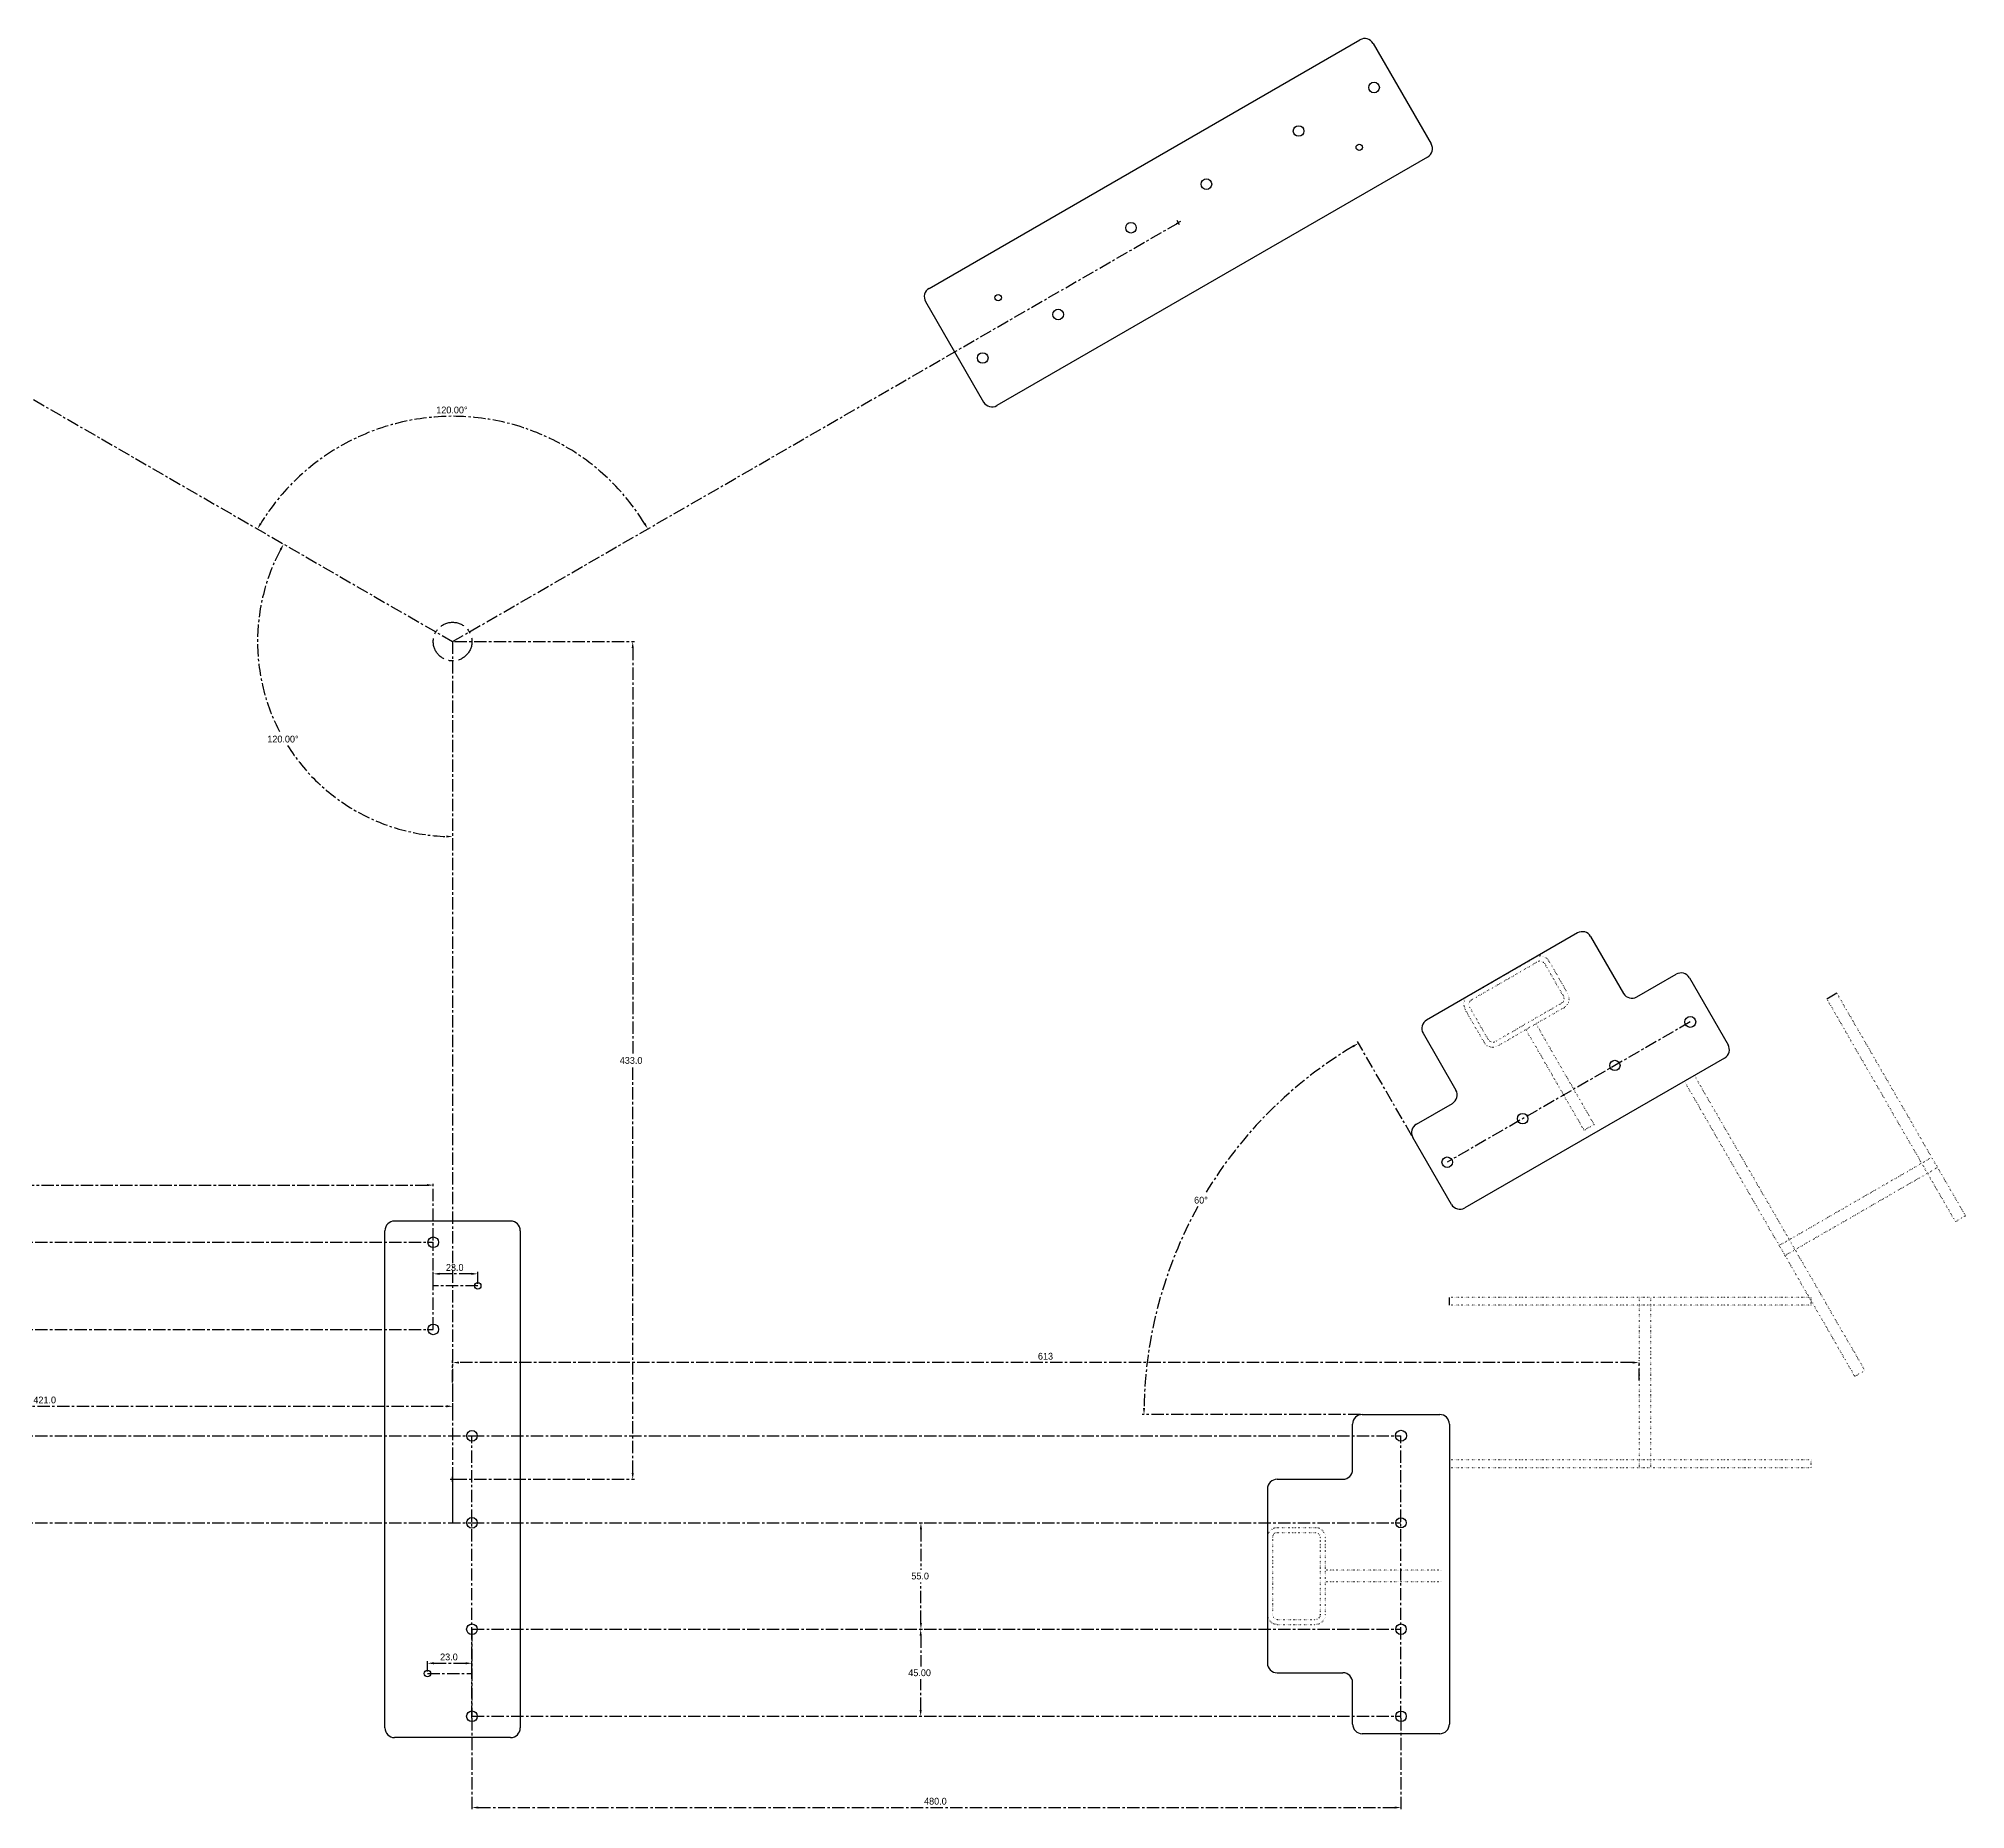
# Model space of a CAD drawing. Extents: x -743 to 782, y -604 to 826.
# Drawn here: x -214 to 782, y -604 to 312 of the extents above; entities that cross this region are included whole.
import ezdxf

# ---------------------------------------------------------------- set-up
doc = ezdxf.new("R2010")
doc.units = 0
doc.header["$PDSIZE"] = -1
for name, pattern in [('CENTER', [10.16, 6.35, -1.27, 1.27, -1.27]), ('CENTERX2', [20.32, 12.7, -2.54, 2.54, -2.54]), ('DOT2', [0.635, 0, -0.635])]:
    doc.linetypes.add(name, pattern=pattern)
doc.layers.get('0').update_dxf_attribs({"linetype": 'CONTINUOUS'})
doc.layers.get('DEFPOINTS').update_dxf_attribs({"linetype": 'CONTINUOUS'})
doc.layers.add('DIMENSIONS', color=2, linetype='CENTER')
doc.layers.add('POSITIONS', color=4, linetype='DOT2')
doc.dimstyles.new('ISO-25', dxfattribs={"dimtxt": 2.5, "dimasz": 2.5, "dimexe": 1.25, "dimexo": 0.625, "dimtad": 1, "dimcen": 2.5, "dimazin": 3, "dimtfac": 1, "dimtmove": 0, "dimatfit": 3})

# ---------------------------------------------------------------- blocks, each defined once
blk = doc.blocks.new('*D94')
at = {"layer": 'DEFPOINTS', "color": 0}
for p in [(0, 0), (0, -433), (93.06, -433)]:
    blk.add_point(p, dxfattribs=at)
at = {"layer": 'DIMENSIONS', "color": 0}
for p, q in [((1, 0), (94.06, 0)), ((93.06, -3.3), (93.06, -213.23)), ((93.06, -429.7), (93.06, -219.77)), ((1, -433), (94.06, -433))]:
    blk.add_line(p, q, dxfattribs=at)
for points in [[(93.61, -3.3), (92.51, -3.3), (93.06, 0)], [(92.51, -429.7), (93.61, -429.7), (93.06, -433)]]:
    blk.add_solid(points, dxfattribs=at)
at = {"layer": 'DIMENSIONS', "color": 0, "linetype": 'CONTINUOUS'}
blk.add_text('433.0', height=3.5, dxfattribs=at).set_placement((86.35, -218.25))
blk = doc.blocks.new('*D95')
at = {"layer": 'DEFPOINTS', "color": 0}
for p in [(10, -555.5), (490, -555.5), (490, -602.66)]:
    blk.add_point(p, dxfattribs=at)
at = {"layer": 'DIMENSIONS', "color": 0}
for p, q in [((10, -556.5), (10, -603.66)), ((490, -556.5), (490, -603.66)), ((13.3, -602.66), (486.7, -602.66))]:
    blk.add_line(p, q, dxfattribs=at)
for points in [[(13.3, -602.11), (13.3, -603.21), (10, -602.66)], [(486.7, -603.21), (486.7, -602.11), (490, -602.66)]]:
    blk.add_solid(points, dxfattribs=at)
at = {"layer": 'DIMENSIONS', "color": 0, "linetype": 'CONTINUOUS'}
blk.add_text('480.0', height=3.5, dxfattribs=at).set_placement((243.58, -601.13))
blk = doc.blocks.new('*D97')
at = {"layer": 'DEFPOINTS', "color": 0}
for p in [(241.84, -455.5), (241.96, -455.5), (241.84, -510.5)]:
    blk.add_point(p, dxfattribs=at)
at = {"layer": 'DIMENSIONS', "color": 0}
for p, q in [((242.84, -455.5), (242.96, -455.5)), ((241.96, -458.8), (241.96, -479.73)), ((241.96, -507.2), (241.96, -486.27)), ((242.84, -510.5), (242.96, -510.5))]:
    blk.add_line(p, q, dxfattribs=at)
for points in [[(242.51, -458.8), (241.41, -458.8), (241.96, -455.5)], [(241.41, -507.2), (242.51, -507.2), (241.96, -510.5)]]:
    blk.add_solid(points, dxfattribs=at)
at = {"layer": 'DIMENSIONS', "color": 0, "linetype": 'CONTINUOUS'}
blk.add_text('55.0', height=3.5, dxfattribs=at).set_placement((237, -484.75))
blk = doc.blocks.new('*D101')
at = {"layer": 'DEFPOINTS', "color": 0}
for p in [(-10, -280.94), (-490, -310.5), (-10, -310.5)]:
    blk.add_point(p, dxfattribs=at)
at = {"layer": 'DIMENSIONS', "color": 0}
for p, q in [((-490, -309.5), (-490, -279.94)), ((-486.7, -280.94), (-13.3, -280.94)), ((-10, -309.5), (-10, -279.94))]:
    blk.add_line(p, q, dxfattribs=at)
for points in [[(-486.7, -280.39), (-486.7, -281.49), (-490, -280.94)], [(-13.3, -281.49), (-13.3, -280.39), (-10, -280.94)]]:
    blk.add_solid(points, dxfattribs=at)
at = {"layer": 'DIMENSIONS', "color": 0, "linetype": 'CONTINUOUS'}
blk.add_text('480.0', height=3.5, dxfattribs=at).set_placement((-256.42, -279.42))
blk = doc.blocks.new('*D102')
at = {"layer": 'DEFPOINTS', "color": 0}
for p in [(-13, -533.41), (10, -528.08), (10, -533.41)]:
    blk.add_point(p, dxfattribs=at)
at = {"layer": 'DIMENSIONS', "color": 0}
for p, q in [((-13, -532.41), (-13, -527.08)), ((10, -532.41), (10, -527.08)), ((-9.7, -528.08), (6.7, -528.08))]:
    blk.add_line(p, q, dxfattribs=at)
for points in [[(-9.7, -527.53), (-9.7, -528.63), (-13, -528.08)], [(6.7, -528.63), (6.7, -527.53), (10, -528.08)]]:
    blk.add_solid(points, dxfattribs=at)
at = {"layer": 'DIMENSIONS', "color": 0, "linetype": 'CONTINUOUS'}
blk.add_text('23.0', height=3.5, dxfattribs=at).set_placement((-6.46, -526.56))
blk = doc.blocks.new('*D103')
at = {"layer": 'DEFPOINTS', "color": 0}
for p in [(-10, -326.79), (-10, -333), (13, -333)]:
    blk.add_point(p, dxfattribs=at)
at = {"layer": 'DIMENSIONS', "color": 0}
for p, q in [((-10, -332), (-10, -325.79)), ((9.7, -326.79), (-6.7, -326.79)), ((13, -332), (13, -325.79))]:
    blk.add_line(p, q, dxfattribs=at)
for points in [[(-6.7, -326.24), (-6.7, -327.34), (-10, -326.79)], [(9.7, -327.34), (9.7, -326.24), (13, -326.79)]]:
    blk.add_solid(points, dxfattribs=at)
at = {"layer": 'DIMENSIONS', "color": 0, "linetype": 'CONTINUOUS'}
blk.add_text('23.0', height=3.5, dxfattribs=at).set_placement((-3.46, -325.26))
blk = doc.blocks.new('*D104')
at = {"layer": 'DEFPOINTS', "color": 0}
for p in [(-421, -383), (0, -383), (0, -395.26)]:
    blk.add_point(p, dxfattribs=at)
at = {"layer": 'DIMENSIONS', "color": 0}
for p, q in [((-421, -384), (-421, -396.26)), ((0, -384), (0, -396.26)), ((-417.7, -395.26), (-3.3, -395.26))]:
    blk.add_line(p, q, dxfattribs=at)
for points in [[(-417.7, -394.71), (-417.7, -395.81), (-421, -395.26)], [(-3.3, -395.81), (-3.3, -394.71), (0, -395.26)]]:
    blk.add_solid(points, dxfattribs=at)
at = {"layer": 'DIMENSIONS', "color": 0, "linetype": 'CONTINUOUS'}
blk.add_text('421.0', height=3.5, dxfattribs=at).set_placement((-216.62, -393.74))
blk = doc.blocks.new('*D105')
at = {"layer": 'DEFPOINTS', "color": 0}
for p in [(0, -372.66), (0, -384), (613, -383)]:
    blk.add_point(p, dxfattribs=at)
at = {"layer": 'DIMENSIONS', "color": 0}
for p, q in [((0, -383), (0, -371.66)), ((609.7, -372.66), (3.3, -372.66)), ((613, -382), (613, -371.66))]:
    blk.add_line(p, q, dxfattribs=at)
for points in [[(3.3, -372.11), (3.3, -373.21), (0, -372.66)], [(609.7, -373.21), (609.7, -372.11), (613, -372.66)]]:
    blk.add_solid(points, dxfattribs=at)
at = {"layer": 'DIMENSIONS', "color": 0, "linetype": 'CONTINUOUS'}
blk.add_text('613', height=3.5, dxfattribs=at).set_placement((302.42, -371.13))
blk = doc.blocks.new('*D119')
at = {"layer": 'DEFPOINTS', "color": 0}
for p in [(409.07, -257.08), (496.11, -256.28), (516.11, -290.92), (470, -399.5), (510, -399.5)]:
    blk.add_point(p, dxfattribs=at)
at = {"layer": 'DIMENSIONS', "color": 0}
for p, q in [((495.61, -255.41), (467.51, -206.75)), ((469, -399.5), (356.23, -399.5))]:
    blk.add_line(p, q, dxfattribs=at)
for start, end in [(120.85388, 149.01748), (150.97289, 179.14612)]:
    blk.add_arc((578.8, -399.5), 221.57, start, end, dxfattribs=at)
for points in [[(465.44, -209.76), (464.89, -208.81), (468.01, -207.61)], [(356.7, -396.19), (357.8, -396.2), (357.23, -399.5)]]:
    blk.add_solid(points, dxfattribs=at)
at = {"layer": 'DIMENSIONS', "color": 0, "linetype": 'CONTINUOUS'}
blk.add_text('60°', height=3.5, dxfattribs=at).set_placement((383.12, -290.46))
blk = doc.blocks.new('*D126')
at = {"layer": 'DEFPOINTS', "color": 0}
for p in [(-374.99, 216.5), (0, 0), (0, 0), (-99.26, -17.5), (0, -433)]:
    blk.add_point(p, dxfattribs=at)
at = {"layer": 'DIMENSIONS', "color": 0}
for start, end in [(151.87712, 207.87327), (212.17335, 268.12288)]:
    blk.add_arc((0, 0), 100.79, start, end, dxfattribs=at)
for points in [[(-88.41, 47.24), (-89.37, 47.78), (-87.29, 50.4)], [(-3.31, -101.29), (-3.29, -100.19), (0, -100.79)]]:
    blk.add_solid(points, dxfattribs=at)
at = {"layer": 'DIMENSIONS', "color": 0, "linetype": 'CONTINUOUS'}
blk.add_text('120.00°', height=3.5, dxfattribs=at).set_placement((-95.75, -52.15))
blk = doc.blocks.new('*D127')
at = {"layer": 'DEFPOINTS', "color": 0}
for p in [(-374.99, 216.5), (374.99, 216.5), (39.83, 109.42), (0, 0), (0, 0)]:
    blk.add_point(p, dxfattribs=at)
at = {"layer": 'DIMENSIONS', "color": 0}
blk.add_arc((0, 0), 116.44, 31.62479, 148.37521, dxfattribs=at)
for points in [[(-99.62, 61.34), (-98.68, 60.78), (-100.84, 58.22)], [(98.68, 60.78), (99.62, 61.34), (100.84, 58.22)]]:
    blk.add_solid(points, dxfattribs=at)
at = {"layer": 'DIMENSIONS', "color": 0, "linetype": 'CONTINUOUS'}
blk.add_text('120.00°', height=3.5, dxfattribs=at).set_placement((-8.46, 117.97))
blk = doc.blocks.new('*D130')
at = {"layer": 'DEFPOINTS', "color": 0}
for p in [(241.96, -510.5), (241.84, -555.5), (241.96, -555.5)]:
    blk.add_point(p, dxfattribs=at)
at = {"layer": 'DIMENSIONS', "color": 0}
for p, q in [((240.96, -510.5), (240.84, -510.5)), ((241.84, -513.8), (241.84, -529.73)), ((241.84, -552.2), (241.84, -536.27)), ((240.96, -555.5), (240.84, -555.5))]:
    blk.add_line(p, q, dxfattribs=at)
for points in [[(242.39, -513.8), (241.29, -513.8), (241.84, -510.5)], [(241.29, -552.2), (242.39, -552.2), (241.84, -555.5)]]:
    blk.add_solid(points, dxfattribs=at)
at = {"layer": 'DIMENSIONS', "color": 0, "linetype": 'CONTINUOUS'}
blk.add_text('45.00', height=3.5, dxfattribs=at).set_placement((235.43, -534.75))
blk = doc.blocks.new('HARDPOINT_CENTER')
at = {"color": 7, "linetype": 'CONTINUOUS'}
for p, q in [((-34.98, -561.5), (-34.98, -304.5)), ((29.98, -299.5), (-29.98, -299.5)), ((34.98, -304.5), (34.98, -561.5)), ((29.98, -566.5), (-29.98, -566.5))]:
    blk.add_line(p, q, dxfattribs=at)
for centre, radius in [((-10, -310.5), 2.75), ((13, -333), 1.65), ((-10, -355.5), 2.75), ((10, -410.5), 2.75), ((10, -455.5), 2.75), ((10, -510.5), 2.75), ((-13, -533.41), 1.65), ((10, -555.5), 2.75)]:
    blk.add_circle(centre, radius, dxfattribs=at)
for centre, start, end in [((-29.98, -304.5), 90, 180), ((29.98, -304.5), 0, 90), ((-29.98, -561.5), 180, 270), ((29.98, -561.5), 270, 0)]:
    blk.add_arc(centre, 5, start, end, dxfattribs=at)
blk = doc.blocks.new('HARDPOINT_END')
at = {"color": 7, "linetype": 'CONTINUOUS'}
for p, q in [((-515, -461.5), (-515, -306.5)), ((-510, -301.5), (-470, -301.5)), ((-465, -306.5), (-465, -328)), ((-426, -333), (-460, -333)), ((-421, -428), (-421, -338)), ((-465, -438), (-465, -461.5)), ((-426, -433), (-460, -433)), ((-470, -466.5), (-510, -466.5))]:
    blk.add_line(p, q, dxfattribs=at)
for centre, radius in [((-490, -310.5), 2.74), ((-490, -355.5), 2.74), ((-490, -410.5), 2.66), ((-490, -455.5), 2.83)]:
    blk.add_circle(centre, radius, dxfattribs=at)
for centre, start, end in [((-510, -306.5), 90, 180), ((-470, -306.5), 0, 90), ((-460, -328), 180, 270), ((-426, -338), 0, 90), ((-426, -428), 270, 0), ((-460, -438), 90, 180), ((-510, -461.5), 180, 270), ((-470, -461.5), 270, 0)]:
    blk.add_arc(centre, 5, start, end, dxfattribs=at)

msp = doc.modelspace()

# ---------------------------------------------------------------- linework, layer by layer
at = {"color": 7, "linetype": 'CONTINUOUS'}
for p, q in [((246.214, 182.546), (468.782, 311.046)), ((475.612, 309.216), (505.595, 257.284)), ((503.764, 250.454), (281.196, 121.954)), ((244.383, 175.716), (274.366, 123.784)), ((581.159, -150.597), (503.217, -195.597)), ((587.989, -152.427), (604.989, -181.872)), ((611.819, -183.702), (632.173, -171.95)), ((639.004, -173.78), (659.004, -208.421)), ((715.194, -181.753), (709.998, -184.753)), ((501.386, -202.427), (518.386, -231.872)), ((657.173, -215.252), (522.939, -292.752)), ((497.939, -249.45), (516.556, -238.702)), ((516.109, -290.921), (496.109, -256.28))]:
    msp.add_line(p, q, dxfattribs=at)
for p, q in [((515, -343), (515, -339)), ((0, -433), (0, -455.5))]:
    msp.add_line(p, q)
for centre, radius in [((476.077, 286.41), 2.75), ((437.106, 263.91), 2.75), ((468.443, 255.445), 1.65), ((389.475, 236.41), 2.75), ((350.503, 213.91), 2.75), ((281.886, 177.758), 1.65), ((312.872, 169.09), 2.75), ((273.901, 146.59), 2.75), ((639.475, -196.602), 2.825), ((600.503, -219.102), 2.664), ((552.872, -246.602), 2.738), ((513.901, -269.102), 2.737)]:
    msp.add_circle(centre, radius, dxfattribs=at)
for centre, start, end in [((471.282, 306.716), 30, 120), ((501.264, 254.784), 300, 30), ((248.714, 178.216), 120, 210), ((278.696, 126.284), 210, 300), ((583.659, -154.927), 30, 120), ((634.673, -176.28), 30, 120), ((609.319, -179.372), 210, 300), ((505.717, -199.927), 120, 210), ((654.673, -210.921), 300, 30), ((514.056, -234.372), 300, 30), ((500.439, -253.78), 120, 210), ((520.439, -288.421), 210, 300)]:
    msp.add_arc(centre, 5, start, end, dxfattribs=at)
at = {"layer": 'DIMENSIONS'}
for p, q in [((-374.989, 216.5), (0, 0)), ((0, 0), (374.989, 216.5)), ((376.072, 217.125), (373.906, 215.875)), ((375.614, 215.417), (374.364, 217.583)), ((0, 0), (0, -433)), ((639.475, -196.602), (513.901, -269.102)), ((-490, -310.5), (-10, -310.5)), ((-10, -355.5), (-10, -310.5)), ((13, -333), (-10, -333)), ((-490, -355.5), (-10, -355.5)), ((-490, -410.5), (10, -410.5)), ((10, -556.5), (10, -410.5)), ((10, -410.5), (490, -410.5)), ((490, -556.5), (490, -410.5)), ((-1.25, -433), (1.25, -433)), ((0, -434.25), (0, -431.75)), ((-490, -455.5), (10, -455.5)), ((10, -455.5), (490, -455.5)), ((10, -510.5), (490, -510.5)), ((10, -510.5), (10, -555.5)), ((-13, -533.406), (10, -533.406)), ((10, -555.5), (490, -555.5))]:
    msp.add_line(p, q, dxfattribs=at)
at = {"layer": 'DIMENSIONS', "linetype": 'CENTERX2'}
msp.add_circle((0, 0), 10, dxfattribs=at)
at = {"layer": 'POSITIONS'}
for p, q in [((525.04, -182.997), (559.335, -163.197)), ((526.34, -185.248), (560.635, -165.448)), ((564.187, -166.4), (573.987, -183.374)), ((566.438, -165.1), (576.238, -182.074)), ((535.189, -205.774), (525.389, -188.8)), ((573.035, -186.926), (538.74, -206.726)), ((709.998, -184.753), (776.457, -299.863)), ((715.194, -181.753), (781.653, -296.863)), ((532.937, -207.074), (523.137, -190.1)), ((574.335, -189.177), (540.04, -208.977)), ((589.786, -249.539), (559.786, -197.577)), ((584.59, -252.539), (554.59, -200.577)), ((636.386, -227.253), (724.486, -379.847)), ((641.582, -224.253), (729.683, -376.847)), ((584.59, -252.539), (589.786, -249.539)), ((685.386, -312.124), (764.194, -266.624)), ((688.386, -317.32), (767.194, -271.82)), ((781.653, -296.863), (776.457, -299.863)), ((702, -339), (515, -339)), ((702, -343), (515, -343)), ((613, -339), (613, -427)), ((619, -339), (619, -427)), ((702, -343), (702, -339)), ((729.683, -376.847), (724.486, -379.847)), ((702, -423), (515, -423)), ((702, -427), (515, -427)), ((702, -427), (702, -423)), ((421, -463.2), (421, -502.8)), ((423.6, -463.2), (423.6, -502.8)), ((445.8, -458), (426.2, -458)), ((445.8, -460.6), (426.2, -460.6)), ((448.4, -502.8), (448.4, -463.2)), ((451, -502.8), (451, -463.2)), ((511, -480), (451, -480)), ((511, -486), (451, -486)), ((426.2, -505.4), (445.8, -505.4)), ((426.2, -508), (445.8, -508))]:
    msp.add_line(p, q, dxfattribs=at)
for centre, radius, start, end in [((561.935, -167.7), 5.2, 30, 120), ((561.935, -167.7), 2.6, 30, 120), ((527.64, -187.5), 5.2, 120, 210), ((527.64, -187.5), 2.6, 120, 210), ((571.735, -184.674), 2.6, 300, 30), ((571.735, -184.674), 5.2, 300, 30), ((537.44, -204.474), 5.2, 210, 300), ((537.44, -204.474), 2.6, 210, 300), ((426.2, -463.2), 5.2, 90, 180), ((426.2, -463.2), 2.6, 90, 180), ((445.8, -463.2), 5.2, 0, 90), ((445.8, -463.2), 2.6, 0, 90), ((426.2, -502.8), 5.2, 180, 270), ((426.2, -502.8), 2.6, 180, 270), ((445.8, -502.8), 5.2, 270, 0), ((445.8, -502.8), 2.6, 270, 0)]:
    msp.add_arc(centre, radius, start, end, dxfattribs=at)

# ---------------------------------------------------------------- block references
msp.add_blockref('HARDPOINT_CENTER', (0, 0))
at = {"rotation": 180}
msp.add_blockref('HARDPOINT_END', (0, -866), dxfattribs=at)

# ---------------------------------------------------------------- dimensions: what is measured, and where the dimension line sits
at = {"layer": 'DIMENSIONS'}
for base, line1, line2, override, picture, middle in [((-99.261, -17.502), ((-374.989, 216.5), (0, 0)), ((0, 0), (0, -433)), {"dimtxt": 3.5, "dimasz": 3.302, "dimexe": 1, "dimexo": 1, "dimgap": 1.524, "dimtih": 1, "dimtoh": 1, "dimdec": 0, "dimrnd": 1, "dimzin": 0, "dimadec": 2, "dimtdec": 2, "dimtmove": 2}, '*D126', (-87.289, -50.396)), ((39.826, 109.421), ((-374.989, 216.5), (0, 0)), ((0, 0), (374.989, 216.5)), {"dimtxt": 3.5, "dimasz": 3.302, "dimexe": 1, "dimexo": 1, "dimgap": 1.524, "dimtih": 1, "dimtoh": 1, "dimdec": 0, "dimrnd": 1, "dimzin": 0, "dimadec": 2, "dimtdec": 2, "dimtmove": 2}, '*D127', (0, 119.718)), ((409.066, -257.077), ((470, -399.497), (510, -399.497)), ((516.109, -290.921), (496.109, -256.28)), {"dimtxt": 3.5, "dimasz": 3.302, "dimexe": 1, "dimexo": 1, "dimgap": 1.524, "dimtih": 1, "dimtoh": 1, "dimdec": 0, "dimrnd": 1, "dimzin": 0, "dimtdec": 2, "dimtmove": 2}, '*D119', (386.913, -288.714))]:
    dim = msp.add_angular_dim_2l(base=base, line1=line1, line2=line2, dimstyle='ISO-25', override=override, dxfattribs=at)
    dim.commit()
    dim.dimension.update_dxf_attribs({"geometry": picture, "text_midpoint": middle})
for base, p1, p2, override, picture, middle in [((93.057, -433), (0, 0), (0, -433), {"dimtxt": 3.5, "dimasz": 3.302, "dimexe": 1, "dimexo": 1, "dimgap": 1.524, "dimtih": 1, "dimtoh": 1, "dimdec": 1, "dimrnd": 0.1, "dimzin": 0, "dimtdec": 2, "dimtmove": 2}, '*D94', (93.057, -216.5)), ((241.959, -455.5), (241.842, -510.5), (241.842, -455.5), {"dimtxt": 3.5, "dimasz": 3.302, "dimexe": 1, "dimexo": 1, "dimgap": 1.524, "dimtih": 1, "dimtoh": 1, "dimdec": 1, "dimrnd": 0.1, "dimzin": 0, "dimtdec": 2, "dimtmove": 2}, '*D97', (241.959, -483)), ((241.843, -555.5), (241.959, -510.5), (241.959, -555.5), {"dimtxt": 3.5, "dimasz": 3.302, "dimexe": 1, "dimexo": 1, "dimgap": 1.524, "dimtih": 1, "dimtoh": 1, "dimdec": 2, "dimrnd": 1, "dimzin": 0, "dimtdec": 2, "dimtmove": 2}, '*D130', (241.843, -533))]:
    dim = msp.add_linear_dim(base=base, p1=p1, p2=p2, angle=90, dimstyle='ISO-25', override=override, dxfattribs=at)
    dim.commit()
    dim.dimension.update_dxf_attribs({"geometry": picture, "text_midpoint": middle})
for base, p1, p2, override, picture, middle in [((-10, -280.94), (-490, -310.5), (-10, -310.5), {"dimtxt": 3.5, "dimasz": 3.302, "dimexe": 1, "dimexo": 1, "dimgap": 1.524, "dimtih": 1, "dimtoh": 1, "dimdec": 1, "dimrnd": 0.1, "dimzin": 0, "dimtdec": 2, "dimtmove": 2}, '*D101', (-250, -277.666)), ((-10, -326.789), (13, -333), (-10, -333), {"dimtxt": 3.5, "dimasz": 3.302, "dimexe": 1, "dimexo": 1, "dimgap": 1.524, "dimtih": 1, "dimtoh": 1, "dimdec": 1, "dimrnd": 0.1, "dimzin": 0, "dimtdec": 2, "dimtmove": 2}, '*D103', (1.5, -323.515)), ((0, -372.658), (613, -383), (0, -384), {"dimtxt": 3.5, "dimasz": 3.302, "dimexe": 1, "dimexo": 1, "dimgap": 1.524, "dimtih": 1, "dimtoh": 1, "dimdec": 0, "dimrnd": 1, "dimzin": 0, "dimtdec": 2, "dimtmove": 2}, '*D105', (306.5, -369.384)), ((0, -395.264), (-421, -383), (0, -383), {"dimtxt": 3.5, "dimasz": 3.302, "dimexe": 1, "dimexo": 1, "dimgap": 1.524, "dimtih": 1, "dimtoh": 1, "dimdec": 1, "dimrnd": 0.1, "dimzin": 0, "dimtdec": 2, "dimtmove": 2}, '*D104', (-210.5, -391.99)), ((10, -528.08), (-13, -533.406), (10, -533.406), {"dimtxt": 3.5, "dimasz": 3.302, "dimexe": 1, "dimexo": 1, "dimgap": 1.524, "dimtih": 1, "dimtoh": 1, "dimdec": 1, "dimrnd": 0.1, "dimzin": 0, "dimtdec": 2, "dimtmove": 2}, '*D102', (-1.5, -524.806)), ((490, -602.658), (10, -555.5), (490, -555.5), {"dimtxt": 3.5, "dimasz": 3.302, "dimexe": 1, "dimexo": 1, "dimgap": 1.524, "dimtih": 1, "dimtoh": 1, "dimdec": 1, "dimrnd": 0.1, "dimzin": 0, "dimtdec": 2, "dimtmove": 2}, '*D95', (250, -599.384))]:
    dim = msp.add_linear_dim(base=base, p1=p1, p2=p2, dimstyle='ISO-25', override=override, dxfattribs=at)
    dim.commit()
    dim.dimension.update_dxf_attribs({"geometry": picture, "text_midpoint": middle})

doc.saveas('drawing.dxf')
